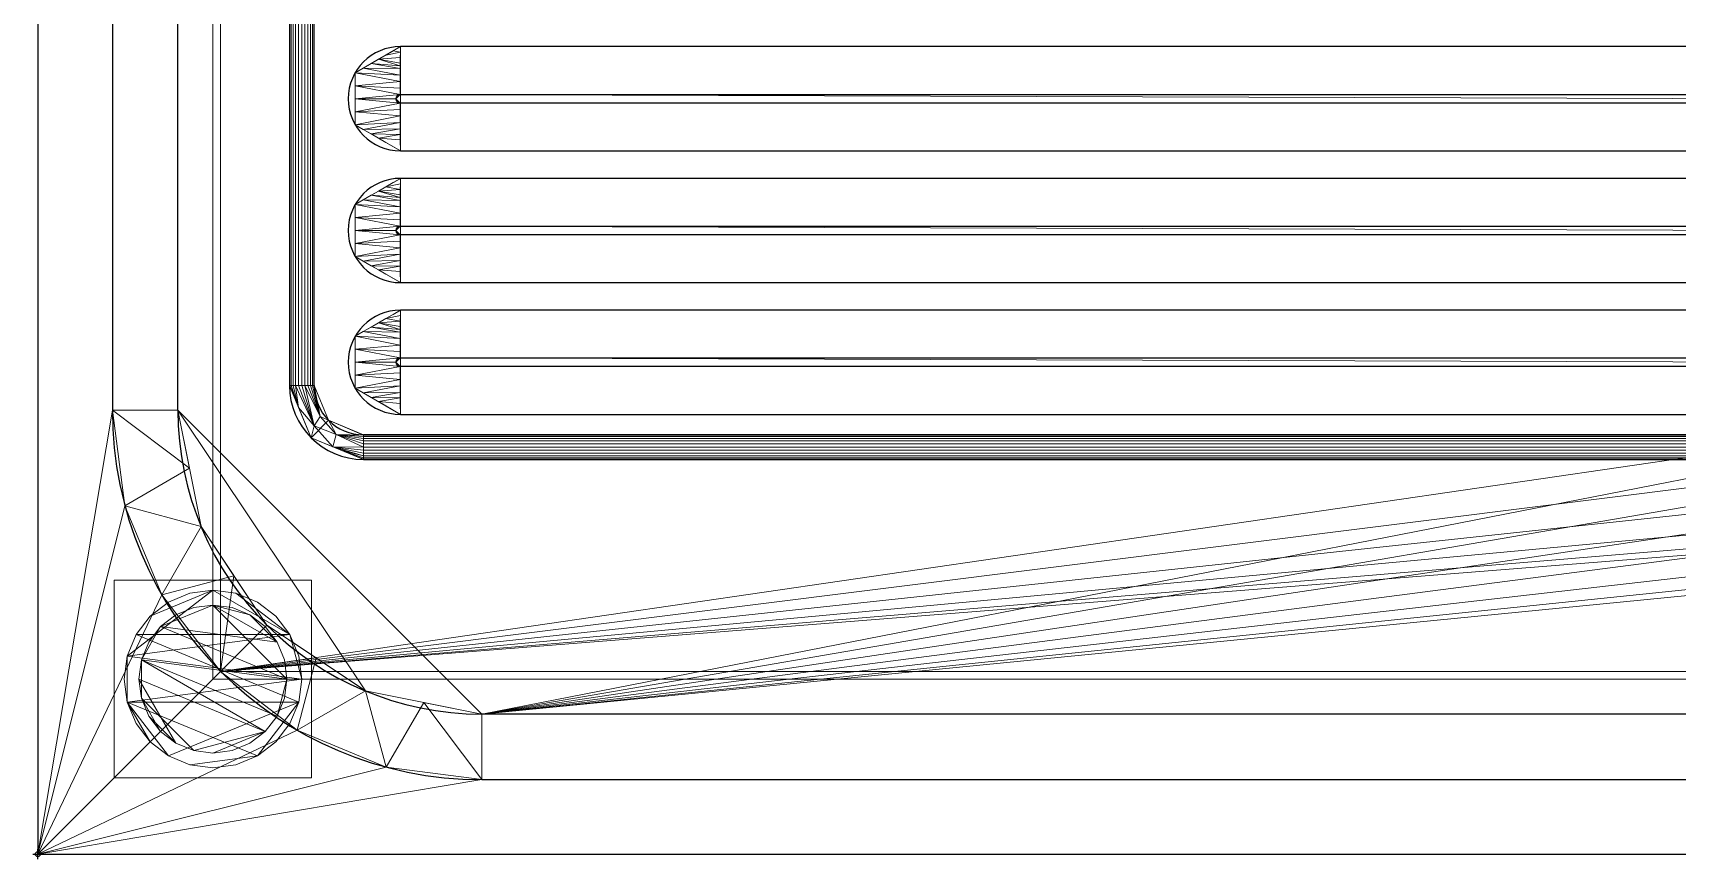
# Model space of a CAD drawing. Header units: millimetres. Extents: x -1 to 1401, y -701 to 1.
# Drawn here: x -1 to 332.2, y -701 to -533.6 of the extents above; entities that cross this region are included whole.
import ezdxf

# ---------------------------------------------------------------- set-up
doc = ezdxf.new("R2010")
doc.units = ezdxf.units.MM
doc.header["$PDMODE"] = 34
for name, color, linetype in [('IQ_200_2D', 1, 'Continuous'), ('IQ_200_3D', 1, 'Continuous'), ('IQ_204_2D', 7, 'Continuous'), ('IQ_204_3D', 7, 'Continuous'), ('IQ_INS_3D', 3, 'Continuous')]:
    doc.layers.add(name, color=color, linetype=linetype)

msp = doc.modelspace()

# ---------------------------------------------------------------- linework, layer by layer
at = {"layer": 'IQ_200_2D'}
for p, q in [((0, 0), (0, -700)), ((0, -700), (1400, -700))]:
    msp.add_line(p, q, dxfattribs=at)
at = {"layer": 'IQ_204_2D'}
for p, q in [((15.11, -110), (15.11, -610)), ((28.39, -610), (28.39, -110)), ((51, -115), (51, -605)), ((56, -605), (56, -115)), ((632.38, -536.34), (73.48, -536.34)), ((73.44, -546.02), (632.34, -546.02)), ((632.34, -547.78), (73.44, -547.78)), ((73.48, -557.46), (632.38, -557.46)), ((632.38, -563.04), (73.48, -563.04)), ((73.44, -572.72), (632.34, -572.72)), ((632.34, -574.48), (73.44, -574.48)), ((73.48, -584.16), (632.38, -584.16)), ((632.38, -589.74), (73.48, -589.74)), ((73.44, -599.42), (632.34, -599.42)), ((632.34, -601.18), (73.44, -601.18)), ((73.48, -610.86), (632.38, -610.86)), ((639.96, -615), (66, -615)), ((66, -620), (639.96, -620)), ((1310, -671.61), (90, -671.61)), ((90, -684.89), (1310, -684.89))]:
    msp.add_line(p, q, dxfattribs=at)
for centre, radius, start in [((73.48, -546.9), 10.56, 90), ((73.44, -546.9), 0.877, 90), ((73.48, -573.6), 10.56, 90), ((73.44, -573.6), 0.877, 90), ((73.48, -600.3), 10.56, 90), ((73.44, -600.3), 0.877, 90), ((66, -605), 15, 180), ((66, -605), 10, 180), ((90, -610), 74.89, 180), ((90, -610), 61.61, 180)]:
    msp.add_arc(centre, radius, start, 270, dxfattribs=at)
at = {"layer": 'IQ_INS_3D'}
msp.add_point((0, -700), dxfattribs=at)

# ---------------------------------------------------------------- meshes
at = {"layer": 'IQ_200_3D', "lineweight": 18}
mesh = msp.add_polyface(dxfattribs=at)
corners = [(0, -13, 1000), (0, -13, 910), (0, -13.34, 907.41), (0, -14.34, 905), (0, -15.93, 902.93), (0, -18, 901.34), (0, -20.41, 900.34), (0, -23, 900), (0, -700, 900), (0, -700, 850), (0, 0, 850), (0, 0, 1000)]
mesh.append_faces([[corners[k] for k in face] for face in [(10, 1, 0, 11)]], dxfattribs={"vtx0": -1})
mesh.append_faces([[corners[k] for k in face] for face in [(4, 10, 5)]], dxfattribs={"vtx0": -1, "vtx1": -1})
mesh.append_faces([[corners[k] for k in face] for face in [(10, 4, 3), (10, 3, 2), (10, 2, 1), (10, 6, 5)]], dxfattribs={"vtx0": -1, "vtx2": -1})
mesh.append_faces([[corners[k] for k in face] for face in [(7, 6, 10)]], dxfattribs={"vtx1": -1, "vtx2": -1})
mesh.append_faces([[corners[k] for k in face] for face in [(10, 9, 8, 7)]], dxfattribs={"vtx3": -1})
mesh = msp.add_polyface(dxfattribs=at)
corners = [(0, 0, 850), (0, -700, 850), (1400, -700, 850), (1400, 0, 850), (712, -550, 850), (712, -150, 850), (713.87, -135.76, 850), (719.37, -122.5, 850), (728.11, -111.11, 850), (739.5, -102.37, 850), (752.76, -96.87, 850), (767, -95, 850), (1267, -95, 850), (1281.24, -96.87, 850), (1294.5, -102.37, 850), (1305.89, -111.11, 850), (1314.63, -122.5, 850), (1320.13, -135.76, 850), (1322, -150, 850), (1322, -550, 850), (1320.13, -564.24, 850), (1314.63, -577.5, 850), (1305.89, -588.89, 850), (1294.5, -597.63, 850), (1281.24, -603.13, 850), (1267, -605, 850), (767, -605, 850), (752.76, -603.13, 850), (739.5, -597.63, 850), (728.11, -588.89, 850), (719.37, -577.5, 850), (713.87, -564.24, 850), (1364.5, -664.5, 850), (35.5, -664.5, 850), (35.5, -84.5, 850), (37, -84.5, 850), (37, -663, 850), (1363, -663, 850), (1363, -84.5, 850), (1364.5, -84.5, 850), (676, -100, 850), (676.55, -95.86, 850), (678.14, -92, 850), (680.69, -88.69, 850), (684, -86.14, 850), (687.86, -84.55, 850), (692, -84, 850), (696.14, -84.55, 850), (700, -86.14, 850), (703.31, -88.69, 850), (705.86, -92, 850), (707.45, -95.86, 850), (708, -100, 850), (707.45, -104.14, 850), (705.86, -108, 850), (703.31, -111.31, 850), (700, -113.86, 850), (696.14, -115.45, 850), (692, -116, 850), (687.86, -115.45, 850), (684, -113.86, 850), (680.69, -111.31, 850), (678.14, -108, 850), (676.55, -104.14, 850)]
mesh.append_faces([[corners[k] for k in face] for face in [(4, 35, 5), (52, 8, 53), (43, 0, 44), (27, 36, 28), (29, 36, 30), (22, 37, 23), (20, 37, 21), (38, 3, 39)]], dxfattribs={"vtx0": -1, "vtx1": -1})
mesh.append_faces([[corners[k] for k in face] for face in [(35, 0, 43, 42), (3, 11, 48, 47)]], dxfattribs={"vtx0": -1, "vtx1": -1, "vtx3": -1})
mesh.append_faces([[corners[k] for k in face] for face in [(0, 34, 33, 1), (35, 4, 31, 36), (35, 63, 62), (35, 41, 40), (35, 42, 41), (9, 51, 50), (3, 46, 45, 0), (37, 25, 24), (36, 31, 30), (36, 29, 28), (37, 24, 23), (36, 26, 25, 37), (37, 22, 21), (3, 12, 11), (38, 16, 15), (38, 17, 16), (38, 15, 14)]], dxfattribs={"vtx0": -1, "vtx2": -1})
mesh.append_faces([[corners[k] for k in face] for face in [(35, 61, 60, 5), (38, 13, 12, 3)]], dxfattribs={"vtx0": -1, "vtx2": -1, "vtx3": -1})
mesh.append_faces([[corners[k] for k in face] for face in [(60, 59, 5), (62, 61, 35), (58, 57, 6), (56, 55, 7), (54, 53, 8), (35, 34, 0), (45, 44, 0), (40, 63, 35), (47, 46, 3), (27, 26, 36), (19, 18, 38), (18, 17, 38), (14, 13, 38)]], dxfattribs={"vtx1": -1, "vtx2": -1})
mesh.append_faces([[corners[k] for k in face] for face in [(6, 5, 59, 58), (7, 6, 57, 56), (8, 7, 55, 54), (2, 1, 33, 32), (10, 9, 50, 49), (9, 8, 52, 51), (11, 10, 49, 48), (3, 2, 32, 39), (38, 37, 20, 19)]], dxfattribs={"vtx1": -1, "vtx3": -1})
mesh = msp.add_polyface(dxfattribs=at)
corners = [(0, -700, 900), (0, -23, 900), (1400, -23, 900), (1400, -700, 900), (1310, -35.11, 900), (90, -35.11, 900), (70.62, -37.66, 900), (52.56, -45.15, 900), (37.05, -57.05, 900), (25.15, -72.56, 900), (17.66, -90.62, 900), (15.11, -110, 900), (15.11, -610, 900), (17.66, -629.38, 900), (25.15, -647.44, 900), (37.05, -662.95, 900), (52.56, -674.85, 900), (70.62, -682.34, 900), (90, -684.89, 900), (1310, -684.89, 900), (1329.38, -682.34, 900), (1347.44, -674.85, 900), (1362.95, -662.95, 900), (1374.85, -647.44, 900), (1382.34, -629.38, 900), (1384.89, -610, 900), (1384.89, -110, 900), (1382.34, -90.62, 900), (1374.85, -72.56, 900), (1362.95, -57.05, 900), (1347.44, -45.15, 900), (1329.38, -37.66, 900)]
mesh.append_faces([[corners[k] for k in face] for face in [(8, 1, 9), (13, 0, 14), (30, 2, 31), (27, 2, 28), (20, 3, 21), (22, 3, 23)]], dxfattribs={"vtx0": -1, "vtx1": -1})
mesh.append_faces([[corners[k] for k in face] for face in [(1, 11, 10), (0, 12, 11, 1), (1, 6, 5), (1, 8, 7), (1, 7, 6), (0, 13, 12), (0, 16, 15), (0, 18, 17), (0, 17, 16), (3, 19, 18, 0), (2, 4, 31), (2, 30, 29), (2, 27, 26), (3, 22, 21), (3, 20, 19), (3, 25, 24)]], dxfattribs={"vtx0": -1, "vtx2": -1})
mesh.append_faces([[corners[k] for k in face] for face in [(10, 9, 1), (15, 14, 0), (29, 28, 2), (24, 23, 3)]], dxfattribs={"vtx1": -1, "vtx2": -1})
mesh.append_faces([[corners[k] for k in face] for face in [(2, 1, 5, 4), (3, 2, 26, 25)]], dxfattribs={"vtx1": -1, "vtx3": -1})
mesh = msp.add_polyface(dxfattribs=at)
corners = [(90, -48.39, 890), (1310, -48.39, 890), (1333.58, -53.08, 890), (1353.56, -66.44, 890), (1366.92, -86.42, 890), (1371.61, -110, 890), (1371.61, -610, 890), (1366.92, -633.58, 890), (1353.56, -653.56, 890), (1333.58, -666.92, 890), (1310, -671.61, 890), (90, -671.61, 890), (66.42, -666.92, 890), (46.44, -653.56, 890), (33.08, -633.58, 890), (28.39, -610, 890), (28.39, -110, 890), (33.08, -86.42, 890), (46.44, -66.44, 890), (66.42, -53.08, 890), (712, -150, 890), (712, -550, 890), (713.87, -564.24, 890), (719.37, -577.5, 890), (728.11, -588.89, 890), (739.5, -597.63, 890), (752.76, -603.13, 890), (767, -605, 890), (1267, -605, 890), (1281.24, -603.13, 890), (1294.5, -597.63, 890), (1305.89, -588.89, 890), (1314.63, -577.5, 890), (1320.13, -564.24, 890), (1322, -550, 890), (1322, -150, 890), (1320.13, -135.76, 890), (1314.63, -122.5, 890), (1305.89, -111.11, 890), (1294.5, -102.37, 890), (1281.24, -96.87, 890), (1267, -95, 890), (767, -95, 890), (752.76, -96.87, 890), (739.5, -102.37, 890), (728.11, -111.11, 890), (719.37, -122.5, 890), (713.87, -135.76, 890), (708, -100, 890), (707.45, -95.86, 890), (705.86, -92, 890), (703.31, -88.69, 890), (700, -86.14, 890), (696.14, -84.55, 890), (692, -84, 890), (687.86, -84.55, 890), (684, -86.14, 890), (680.69, -88.69, 890), (678.14, -92, 890), (676.55, -95.86, 890), (676, -100, 890), (676.55, -104.14, 890), (678.14, -108, 890), (680.69, -111.31, 890), (684, -113.86, 890), (687.86, -115.45, 890), (692, -116, 890), (696.14, -115.45, 890), (700, -113.86, 890), (703.31, -111.31, 890), (705.86, -108, 890), (707.45, -104.14, 890)]
mesh.append_faces([[corners[k] for k in face] for face in [(12, 15, 14, 13)]], dxfattribs={"vtx0": -1})
mesh.append_faces([[corners[k] for k in face] for face in [(64, 20, 65), (71, 45, 48), (20, 16, 21), (60, 0, 61), (26, 11, 27), (23, 11, 24), (7, 31, 8), (42, 52, 43)]], dxfattribs={"vtx0": -1, "vtx1": -1})
mesh.append_faces([[corners[k] for k in face] for face in [(0, 16, 63, 62), (11, 21, 16, 15)]], dxfattribs={"vtx0": -1, "vtx1": -1, "vtx3": -1})
mesh.append_faces([[corners[k] for k in face] for face in [(15, 12, 11), (20, 66, 65), (46, 70, 69), (11, 22, 21), (0, 57, 56), (0, 62, 61), (0, 54, 53, 1), (9, 30, 29, 10), (5, 34, 33, 6), (6, 33, 32), (3, 38, 37, 4), (4, 37, 36, 5)]], dxfattribs={"vtx0": -1, "vtx2": -1})
mesh.append_faces([[corners[k] for k in face] for face in [(1, 53, 52, 42)]], dxfattribs={"vtx0": -1, "vtx2": -1, "vtx3": -1})
mesh.append_faces([[corners[k] for k in face] for face in [(68, 67, 47), (60, 59, 0), (59, 58, 0), (0, 19, 16), (58, 57, 0), (51, 50, 44), (49, 48, 45), (56, 55, 0), (55, 54, 0), (29, 28, 10), (23, 22, 11), (25, 24, 11), (26, 25, 11), (41, 40, 1), (42, 41, 1), (36, 35, 5), (35, 34, 5)]], dxfattribs={"vtx1": -1, "vtx2": -1})
mesh.append_faces([[corners[k] for k in face] for face in [(64, 63, 16, 20)]], dxfattribs={"vtx1": -1, "vtx2": -1, "vtx3": -1})
mesh.append_faces([[corners[k] for k in face] for face in [(20, 47, 67, 66), (46, 45, 71, 70), (47, 46, 69, 68), (45, 44, 50, 49), (44, 43, 52, 51), (11, 10, 28, 27), (31, 30, 9, 8), (7, 6, 32, 31), (2, 1, 40, 39), (39, 38, 3, 2)]], dxfattribs={"vtx1": -1, "vtx3": -1})
mesh.append_faces([[corners[k] for k in face] for face in [(19, 18, 17, 16)]], dxfattribs={"vtx3": -1})
mesh = msp.add_polyface(dxfattribs=at)
corners = [(1364.5, -664.5, 600), (1364.5, -84.5, 600), (1363, -84.5, 600), (1363, -663, 600), (37, -663, 600), (37, -84.5, 600), (35.5, -84.5, 600), (35.5, -664.5, 600)]
mesh.append_faces([[corners[k] for k in face] for face in [(5, 4, 7, 6)]], dxfattribs={"vtx1": -1})
mesh.append_faces([[corners[k] for k in face] for face in [(0, 7, 4, 3)]], dxfattribs={"vtx1": -1, "vtx3": -1})
mesh.append_faces([[corners[k] for k in face] for face in [(2, 1, 0, 3)]], dxfattribs={"vtx2": -1})
mesh = msp.add_polyface(dxfattribs=at)
corners = [(35.5, -84.5, 600), (35.5, -84.5, 850), (35.5, -664.5, 850), (35.5, -664.5, 600)]
mesh.append_faces([[corners[k] for k in face] for face in [(3, 2, 1, 0)]])
mesh = msp.add_polyface(dxfattribs=at)
corners = [(37, -663, 600), (37, -663, 850), (37, -84.5, 850), (37, -84.5, 600)]
mesh.append_faces([[corners[k] for k in face] for face in [(3, 2, 1, 0)]])
mesh = msp.add_polyface(dxfattribs=at)
corners = [(28.39, -610, 890), (15.11, -610, 900), (15.11, -110, 900), (28.39, -110, 890)]
mesh.append_faces([[corners[k] for k in face] for face in [(3, 2, 1, 0)]])
mesh = msp.add_polyface(dxfattribs=at)
corners = [(28.39, -610, 890), (33.08, -633.58, 890), (46.44, -653.56, 890), (66.42, -666.92, 890), (90, -671.61, 890), (90, -684.89, 900), (70.62, -682.34, 900), (52.56, -674.85, 900), (37.05, -662.95, 900), (25.15, -647.44, 900), (17.66, -629.38, 900), (15.11, -610, 900), (78.21, -669.26, 890), (56.43, -660.24, 890), (39.76, -643.57, 890), (30.74, -621.79, 890)]
mesh.append_faces([[corners[k] for k in face] for face in [(12, 5, 4)]], dxfattribs={"vtx0": -1})
mesh.append_faces([[corners[k] for k in face] for face in [(5, 12, 6), (2, 8, 13), (7, 13, 8), (8, 14, 9), (14, 8, 2)]], dxfattribs={"vtx0": -1, "vtx1": -1})
mesh.append_faces([[corners[k] for k in face] for face in [(7, 3, 13), (10, 1, 15), (1, 10, 9)]], dxfattribs={"vtx0": -1, "vtx2": -1})
mesh.append_faces([[corners[k] for k in face] for face in [(0, 11, 15)]], dxfattribs={"vtx1": -1})
mesh.append_faces([[corners[k] for k in face] for face in [(7, 6, 3), (12, 3, 6), (11, 10, 15), (14, 1, 9)]], dxfattribs={"vtx1": -1, "vtx2": -1})
mesh = msp.add_polyface(dxfattribs=at)
corners = [(55.5, -644.5, 850), (55.5, -684.5, 850), (15.5, -684.5, 850), (15.5, -644.5, 850)]
mesh.append_faces([[corners[k] for k in face] for face in [(3, 2, 1, 0)]])
mesh = msp.add_polyface(dxfattribs=at)
corners = [(15.5, -684.5, 75), (55.5, -684.5, 75), (55.5, -644.5, 75), (15.5, -644.5, 75)]
mesh.append_faces([[corners[k] for k in face] for face in [(3, 2, 1, 0)]])
mesh = msp.add_polyface(dxfattribs=at)
corners = [(15.5, -644.5, 850), (15.5, -644.5, 75), (55.5, -644.5, 75), (55.5, -644.5, 850)]
mesh.append_faces([[corners[k] for k in face] for face in [(3, 2, 1, 0)]])
mesh = msp.add_polyface(dxfattribs=at)
corners = [(15.5, -684.5, 850), (15.5, -684.5, 75), (15.5, -644.5, 75), (15.5, -644.5, 850)]
mesh.append_faces([[corners[k] for k in face] for face in [(3, 2, 1, 0)]])
mesh = msp.add_polyface(dxfattribs=at)
corners = [(55.5, -644.5, 850), (55.5, -644.5, 75), (55.5, -684.5, 75), (55.5, -684.5, 850)]
mesh.append_faces([[corners[k] for k in face] for face in [(3, 2, 1, 0)]])
mesh = msp.add_polyface(dxfattribs=at)
corners = [(53.5, -664.5, 5), (52.89, -669.16, 5), (51.09, -673.5, 5), (48.23, -677.23, 5), (44.5, -680.09, 5), (40.16, -681.89, 5), (35.5, -682.5, 5), (30.84, -681.89, 5), (26.5, -680.09, 5), (22.77, -677.23, 5), (19.91, -673.5, 5), (18.11, -669.16, 5), (17.5, -664.5, 5), (18.11, -659.84, 5), (19.91, -655.5, 5), (22.77, -651.77, 5), (26.5, -648.91, 5), (30.84, -647.11, 5), (35.5, -646.5, 5), (40.16, -647.11, 5), (44.5, -648.91, 5), (48.23, -651.77, 5), (51.09, -655.5, 5), (52.89, -659.84, 5)]
mesh.append_faces([[corners[k] for k in face] for face in [(1, 4, 3, 2), (15, 18, 17, 16)]], dxfattribs={"vtx0": -1})
mesh.append_faces([[corners[k] for k in face] for face in [(11, 8, 7, 4), (4, 1, 0, 11), (22, 19, 18, 13)]], dxfattribs={"vtx0": -1, "vtx2": -1, "vtx3": -1})
mesh.append_faces([[corners[k] for k in face] for face in [(18, 15, 14, 13), (13, 0, 23, 22)]], dxfattribs={"vtx0": -1, "vtx3": -1})
mesh.append_faces([[corners[k] for k in face] for face in [(10, 9, 8, 11)]], dxfattribs={"vtx2": -1})
mesh.append_faces([[corners[k] for k in face] for face in [(13, 12, 11, 0)]], dxfattribs={"vtx2": -1, "vtx3": -1})
mesh.append_faces([[corners[k] for k in face] for face in [(7, 6, 5, 4), (22, 21, 20, 19)]], dxfattribs={"vtx3": -1})
mesh = msp.add_polyface(dxfattribs=at)
corners = [(53.5, -664.5, 0), (52.89, -659.84, 0), (51.09, -655.5, 0), (48.23, -651.77, 0), (44.5, -648.91, 0), (40.16, -647.11, 0), (35.5, -646.5, 0), (30.84, -647.11, 0), (26.5, -648.91, 0), (22.77, -651.77, 0), (19.91, -655.5, 0), (18.11, -659.84, 0), (17.5, -664.5, 0), (18.11, -669.16, 0), (19.91, -673.5, 0), (22.77, -677.23, 0), (26.5, -680.09, 0), (30.84, -681.89, 0), (35.5, -682.5, 0), (40.16, -681.89, 0), (44.5, -680.09, 0), (48.23, -677.23, 0), (51.09, -673.5, 0), (52.89, -669.16, 0)]
mesh.append_faces([[corners[k] for k in face] for face in [(2, 5, 4, 3), (17, 20, 19, 18)]], dxfattribs={"vtx0": -1})
mesh.append_faces([[corners[k] for k in face] for face in [(15, 13, 23, 16)]], dxfattribs={"vtx0": -1, "vtx1": -1, "vtx2": -1})
mesh.append_faces([[corners[k] for k in face] for face in [(6, 2, 10, 9)]], dxfattribs={"vtx0": -1, "vtx1": -1, "vtx3": -1})
mesh.append_faces([[corners[k] for k in face] for face in [(13, 11, 10, 23), (20, 17, 16, 23)]], dxfattribs={"vtx0": -1, "vtx2": -1, "vtx3": -1})
mesh.append_faces([[corners[k] for k in face] for face in [(1, 0, 2), (14, 13, 15), (12, 11, 13)]], dxfattribs={"vtx1": -1})
mesh.append_faces([[corners[k] for k in face] for face in [(6, 5, 2)]], dxfattribs={"vtx1": -1, "vtx2": -1})
mesh.append_faces([[corners[k] for k in face] for face in [(0, 23, 10, 2)]], dxfattribs={"vtx1": -1, "vtx2": -1, "vtx3": -1})
mesh.append_faces([[corners[k] for k in face] for face in [(9, 8, 7, 6), (23, 22, 21, 20)]], dxfattribs={"vtx3": -1})
mesh = msp.add_polyface(dxfattribs=at)
corners = [(53.5, -664.5, 5), (52.89, -659.84, 5), (51.09, -655.5, 5), (48.23, -651.77, 5), (44.5, -648.91, 5), (40.16, -647.11, 5), (35.5, -646.5, 5), (30.84, -647.11, 5), (26.5, -648.91, 5), (22.77, -651.77, 5), (19.91, -655.5, 5), (18.11, -659.84, 5), (17.5, -664.5, 5), (17.5, -664.5, 0), (18.11, -659.84, 0), (19.91, -655.5, 0), (22.77, -651.77, 0), (26.5, -648.91, 0), (30.84, -647.11, 0), (35.5, -646.5, 0), (40.16, -647.11, 0), (44.5, -648.91, 0), (48.23, -651.77, 0), (51.09, -655.5, 0), (52.89, -659.84, 0), (53.5, -664.5, 0)]
mesh.append_faces([[corners[k] for k in face] for face in [(12, 11, 14, 13), (25, 24, 1, 0)]], dxfattribs={"vtx1": -1})
mesh.append_faces([[corners[k] for k in face] for face in [(11, 10, 15, 14), (9, 8, 17, 16), (10, 9, 16, 15), (8, 7, 18, 17), (19, 18, 7, 6), (6, 5, 20, 19), (5, 4, 21, 20), (3, 2, 23, 22), (4, 3, 22, 21), (2, 1, 24, 23)]], dxfattribs={"vtx1": -1, "vtx3": -1})
mesh = msp.add_polyface(dxfattribs=at)
corners = [(50.5, -664.5, 75), (49.99, -668.38, 75), (48.49, -672, 75), (46.11, -675.11, 75), (43, -677.49, 75), (39.38, -678.99, 75), (35.5, -679.5, 75), (31.62, -678.99, 75), (28, -677.49, 75), (24.89, -675.11, 75), (22.51, -672, 75), (21.01, -668.38, 75), (20.5, -664.5, 75), (21.01, -660.62, 75), (22.51, -657, 75), (24.89, -653.89, 75), (28, -651.51, 75), (31.62, -650.01, 75), (35.5, -649.5, 75), (39.38, -650.01, 75), (43, -651.51, 75), (46.11, -653.89, 75), (48.49, -657, 75), (49.99, -660.62, 75)]
mesh.append_faces([[corners[k] for k in face] for face in [(3, 6, 5, 4), (18, 20, 19)]], dxfattribs={"vtx0": -1})
mesh.append_faces([[corners[k] for k in face] for face in [(10, 8, 12, 11), (6, 3, 7)]], dxfattribs={"vtx0": -1, "vtx1": -1})
mesh.append_faces([[corners[k] for k in face] for face in [(20, 18, 15, 22)]], dxfattribs={"vtx0": -1, "vtx1": -1, "vtx2": -1, "vtx3": -1})
mesh.append_faces([[corners[k] for k in face] for face in [(12, 3, 2, 13)]], dxfattribs={"vtx0": -1, "vtx2": -1})
mesh.append_faces([[corners[k] for k in face] for face in [(12, 8, 7, 3)]], dxfattribs={"vtx0": -1, "vtx2": -1, "vtx3": -1})
mesh.append_faces([[corners[k] for k in face] for face in [(13, 2, 1, 0), (0, 15, 14, 13), (15, 0, 23, 22)]], dxfattribs={"vtx0": -1, "vtx3": -1})
mesh.append_faces([[corners[k] for k in face] for face in [(9, 8, 10), (16, 15, 18, 17), (21, 20, 22)]], dxfattribs={"vtx1": -1})
mesh = msp.add_polyface(dxfattribs=at)
corners = [(50.5, -664.5, 5), (49.99, -660.62, 5), (48.49, -657, 5), (46.11, -653.89, 5), (43, -651.51, 5), (39.38, -650.01, 5), (35.5, -649.5, 5), (31.62, -650.01, 5), (28, -651.51, 5), (24.89, -653.89, 5), (22.51, -657, 5), (21.01, -660.62, 5), (20.5, -664.5, 5), (21.01, -668.38, 5), (22.51, -672, 5), (24.89, -675.11, 5), (28, -677.49, 5), (31.62, -678.99, 5), (35.5, -679.5, 5), (39.38, -678.99, 5), (43, -677.49, 5), (46.11, -675.11, 5), (48.49, -672, 5), (49.99, -668.38, 5)]
mesh.append_faces([[corners[k] for k in face] for face in [(22, 0, 23), (11, 13, 12)]], dxfattribs={"vtx0": -1})
mesh.append_faces([[corners[k] for k in face] for face in [(15, 13, 17, 16), (17, 21, 18)]], dxfattribs={"vtx0": -1, "vtx1": -1})
mesh.append_faces([[corners[k] for k in face] for face in [(21, 11, 0, 22)]], dxfattribs={"vtx0": -1, "vtx1": -1, "vtx2": -1})
mesh.append_faces([[corners[k] for k in face] for face in [(11, 9, 6, 0), (17, 13, 11, 21)]], dxfattribs={"vtx0": -1, "vtx1": -1, "vtx2": -1, "vtx3": -1})
mesh.append_faces([[corners[k] for k in face] for face in [(2, 6, 5, 4), (6, 2, 1, 0)]], dxfattribs={"vtx0": -1, "vtx3": -1})
mesh.append_faces([[corners[k] for k in face] for face in [(3, 2, 4), (14, 13, 15)]], dxfattribs={"vtx1": -1})
mesh.append_faces([[corners[k] for k in face] for face in [(8, 7, 6, 9), (11, 10, 9)]], dxfattribs={"vtx2": -1})
mesh.append_faces([[corners[k] for k in face] for face in [(21, 20, 19, 18)]], dxfattribs={"vtx3": -1})
mesh = msp.add_polyface(dxfattribs=at)
corners = [(50.5, -664.5, 75), (49.99, -660.62, 75), (48.49, -657, 75), (46.11, -653.89, 75), (43, -651.51, 75), (39.38, -650.01, 75), (35.5, -649.5, 75), (31.62, -650.01, 75), (28, -651.51, 75), (24.89, -653.89, 75), (22.51, -657, 75), (21.01, -660.62, 75), (20.5, -664.5, 75), (20.5, -664.5, 5), (21.01, -660.62, 5), (22.51, -657, 5), (24.89, -653.89, 5), (28, -651.51, 5), (31.62, -650.01, 5), (35.5, -649.5, 5), (39.38, -650.01, 5), (43, -651.51, 5), (46.11, -653.89, 5), (48.49, -657, 5), (49.99, -660.62, 5), (50.5, -664.5, 5)]
mesh.append_faces([[corners[k] for k in face] for face in [(7, 18, 17, 8), (8, 17, 16, 9), (6, 19, 18, 7), (14, 11, 10, 15), (4, 21, 20, 5), (3, 22, 21, 4), (1, 24, 23, 2), (2, 23, 22, 3), (19, 6, 5, 20)]], dxfattribs={"vtx0": -1, "vtx2": -1})
mesh.append_faces([[corners[k] for k in face] for face in [(12, 11, 14, 13)]], dxfattribs={"vtx1": -1})
mesh.append_faces([[corners[k] for k in face] for face in [(16, 15, 10, 9)]], dxfattribs={"vtx1": -1, "vtx3": -1})
mesh.append_faces([[corners[k] for k in face] for face in [(0, 25, 24, 1)]], dxfattribs={"vtx2": -1})
mesh = msp.add_polyface(dxfattribs=at)
corners = [(1363, -663, 600), (1363, -663, 850), (37, -663, 850), (37, -663, 600)]
mesh.append_faces([[corners[k] for k in face] for face in [(3, 2, 1, 0)]])
mesh = msp.add_polyface(dxfattribs=at)
corners = [(17.5, -664.5, 5), (18.11, -669.16, 5), (19.91, -673.5, 5), (22.77, -677.23, 5), (26.5, -680.09, 5), (30.84, -681.89, 5), (35.5, -682.5, 5), (40.16, -681.89, 5), (44.5, -680.09, 5), (48.23, -677.23, 5), (51.09, -673.5, 5), (52.89, -669.16, 5), (53.5, -664.5, 5), (53.5, -664.5, 0), (52.89, -669.16, 0), (51.09, -673.5, 0), (48.23, -677.23, 0), (44.5, -680.09, 0), (40.16, -681.89, 0), (35.5, -682.5, 0), (30.84, -681.89, 0), (26.5, -680.09, 0), (22.77, -677.23, 0), (19.91, -673.5, 0), (18.11, -669.16, 0), (17.5, -664.5, 0)]
mesh.append_faces([[corners[k] for k in face] for face in [(12, 11, 14, 13), (25, 24, 1, 0)]], dxfattribs={"vtx1": -1})
mesh.append_faces([[corners[k] for k in face] for face in [(11, 10, 15, 14), (9, 8, 17, 16), (10, 9, 16, 15), (8, 7, 18, 17), (19, 18, 7, 6), (6, 5, 20, 19), (5, 4, 21, 20), (3, 2, 23, 22), (4, 3, 22, 21), (2, 1, 24, 23)]], dxfattribs={"vtx1": -1, "vtx3": -1})
mesh = msp.add_polyface(dxfattribs=at)
corners = [(20.5, -664.5, 75), (21.01, -668.38, 75), (22.51, -672, 75), (24.89, -675.11, 75), (28, -677.49, 75), (31.62, -678.99, 75), (35.5, -679.5, 75), (39.38, -678.99, 75), (43, -677.49, 75), (46.11, -675.11, 75), (48.49, -672, 75), (49.99, -668.38, 75), (50.5, -664.5, 75), (50.5, -664.5, 5), (49.99, -668.38, 5), (48.49, -672, 5), (46.11, -675.11, 5), (43, -677.49, 5), (39.38, -678.99, 5), (35.5, -679.5, 5), (31.62, -678.99, 5), (28, -677.49, 5), (24.89, -675.11, 5), (22.51, -672, 5), (21.01, -668.38, 5), (20.5, -664.5, 5)]
mesh.append_faces([[corners[k] for k in face] for face in [(11, 14, 13, 12)]], dxfattribs={"vtx0": -1})
mesh.append_faces([[corners[k] for k in face] for face in [(10, 15, 14, 11), (9, 16, 15, 10), (7, 18, 17, 8), (8, 17, 16, 9), (6, 19, 18, 7), (4, 21, 20, 5), (3, 22, 21, 4), (1, 24, 23, 2), (2, 23, 22, 3), (19, 6, 5, 20)]], dxfattribs={"vtx0": -1, "vtx2": -1})
mesh.append_faces([[corners[k] for k in face] for face in [(0, 25, 24, 1)]], dxfattribs={"vtx2": -1})
mesh = msp.add_polyface(dxfattribs=at)
corners = [(35.5, -664.5, 600), (35.5, -664.5, 850), (1364.5, -664.5, 850), (1364.5, -664.5, 600)]
mesh.append_faces([[corners[k] for k in face] for face in [(3, 2, 1, 0)]])
mesh = msp.add_polyface(dxfattribs=at)
corners = [(1310, -671.61, 890), (1310, -684.89, 900), (90, -684.89, 900), (90, -671.61, 890)]
mesh.append_faces([[corners[k] for k in face] for face in [(3, 2, 1, 0)]])
mesh = msp.add_polyface(dxfattribs=at)
corners = [(55.5, -684.5, 850), (55.5, -684.5, 75), (15.5, -684.5, 75), (15.5, -684.5, 850)]
mesh.append_faces([[corners[k] for k in face] for face in [(3, 2, 1, 0)]])
mesh = msp.add_polyface(dxfattribs=at)
corners = [(0, -700, 900), (1400, -700, 900), (1400, -700, 850), (0, -700, 850)]
mesh.append_faces([[corners[k] for k in face] for face in [(3, 2, 1, 0)]])
at = {"layer": 'IQ_204_3D', "lineweight": 18}
mesh = msp.add_polyface(dxfattribs=at)
corners = [(654.96, -605, 890), (654.96, -115, 890), (650.57, -104.39, 890), (639.96, -100, 890), (66, -100, 890), (55.39, -104.39, 890), (51, -115, 890), (51, -605, 890), (55.39, -615.61, 890), (66, -620, 890), (639.96, -620, 890), (650.57, -615.61, 890), (66, -105, 890), (639.96, -105, 890), (647.03, -107.93, 890), (649.96, -115, 890), (649.96, -605, 890), (647.03, -612.07, 890), (639.96, -615, 890), (66, -615, 890), (58.93, -612.07, 890), (56, -605, 890), (56, -115, 890), (58.93, -107.93, 890)]
mesh.append_faces([[corners[k] for k in face] for face in [(0, 16, 15, 1), (2, 14, 13, 3), (16, 0, 11, 17), (9, 19, 18, 10), (5, 23, 22, 6), (8, 20, 19, 9)]], dxfattribs={"vtx0": -1, "vtx2": -1})
mesh.append_faces([[corners[k] for k in face] for face in [(2, 1, 15, 14), (4, 3, 13, 12), (11, 10, 18, 17), (5, 4, 12, 23), (7, 6, 22, 21), (21, 20, 8, 7)]], dxfattribs={"vtx1": -1, "vtx3": -1})
mesh = msp.add_polyface(dxfattribs=at)
corners = [(51, -115, 890), (51.09, -115, 890.65), (51.33, -115, 891.25), (51.73, -115, 891.77), (52.25, -115, 892.17), (52.85, -115, 892.41), (53.5, -115, 892.5), (54.15, -115, 892.41), (54.75, -115, 892.17), (55.27, -115, 891.77), (55.67, -115, 891.25), (55.91, -115, 890.65), (56, -115, 890), (56, -605, 890), (55.91, -605, 890.65), (55.67, -605, 891.25), (55.27, -605, 891.77), (54.75, -605, 892.17), (54.15, -605, 892.41), (53.5, -605, 892.5), (52.85, -605, 892.41), (52.25, -605, 892.17), (51.73, -605, 891.77), (51.33, -605, 891.25), (51.09, -605, 890.65), (51, -605, 890)]
mesh.append_faces([[corners[k] for k in face] for face in [(12, 11, 14, 13)]], dxfattribs={"vtx1": -1})
mesh.append_faces([[corners[k] for k in face] for face in [(11, 10, 15, 14), (9, 8, 17, 16), (10, 9, 16, 15), (8, 7, 18, 17), (19, 18, 7, 6), (5, 4, 21, 20), (4, 3, 22, 21), (2, 1, 24, 23), (3, 2, 23, 22), (6, 5, 20, 19)]], dxfattribs={"vtx1": -1, "vtx3": -1})
mesh.append_faces([[corners[k] for k in face] for face in [(1, 0, 25, 24)]], dxfattribs={"vtx3": -1})
mesh = msp.add_polyface(dxfattribs=at)
corners = [(632.38, -536.34, 890), (73.48, -536.34, 890), (64.34, -541.62, 890), (64.34, -552.18, 890), (73.48, -557.46, 890), (632.38, -557.46, 890), (641.53, -552.18, 890), (641.53, -541.62, 890)]
mesh.append_faces([[corners[k] for k in face] for face in [(2, 1, 4, 3)]], dxfattribs={"vtx1": -1})
mesh.append_faces([[corners[k] for k in face] for face in [(5, 4, 1, 0)]], dxfattribs={"vtx1": -1, "vtx3": -1})
mesh.append_faces([[corners[k] for k in face] for face in [(0, 7, 6, 5)]], dxfattribs={"vtx3": -1})
mesh = msp.add_polyface(dxfattribs=at)
corners = [(73.48, -557.46, 890), (64.34, -552.18, 890), (64.34, -541.62, 890), (73.48, -536.34, 890), (73.44, -546.02, 898), (72.56, -546.9, 898), (73.44, -547.78, 898), (64.34, -546.9, 890), (73.46, -540.79, 893.68), (73.46, -553.01, 893.68), (73.45, -543.41, 895.84), (73.45, -550.39, 895.84), (67.54, -539.77, 890), (67.54, -554.03, 890), (73.46, -551.7, 894.76), (65.94, -553.1, 890), (73.46, -542.1, 894.76), (65.94, -540.7, 890), (64.34, -544.26, 890), (73.44, -544.72, 896.92), (64.34, -549.54, 890), (73.44, -549.08, 896.92), (73.47, -538.57, 891.84), (70.51, -538.06, 890), (72, -537.2, 890), (73.48, -537.45, 890.92), (69.03, -538.91, 890), (73.47, -539.68, 892.76), (73.46, -540.24, 893.22), (73.47, -555.23, 891.84), (70.51, -555.74, 890), (69.03, -554.89, 890), (73.47, -554.12, 892.76)]
mesh.append_faces([[corners[k] for k in face] for face in [(5, 7, 6), (21, 20, 11), (4, 7, 5), (14, 15, 9), (16, 2, 10), (18, 10, 2), (20, 6, 7), (12, 28, 26), (31, 32, 13)]], dxfattribs={"vtx0": -1, "vtx1": -1})
mesh.append_faces([[corners[k] for k in face] for face in [(26, 22, 25, 23), (14, 1, 15), (18, 4, 19), (31, 29, 32), (9, 15, 13), (25, 24, 23), (13, 32, 9)]], dxfattribs={"vtx0": -1, "vtx2": -1})
mesh.append_faces([[corners[k] for k in face] for face in [(14, 11, 1), (20, 1, 11), (18, 7, 4), (12, 17, 8), (16, 8, 17), (17, 2, 16), (19, 10, 18), (21, 6, 20), (8, 28, 12), (27, 22, 26), (28, 27, 26)]], dxfattribs={"vtx1": -1, "vtx2": -1})
mesh.append_faces([[corners[k] for k in face] for face in [(25, 3, 24)]], dxfattribs={"vtx2": -1})
mesh.append_faces([[corners[k] for k in face] for face in [(31, 30, 0, 29)]], dxfattribs={"vtx3": -1})
mesh = msp.add_polyface(dxfattribs=at)
corners = [(632.38, -536.34, 890), (632.34, -546.02, 898), (73.44, -546.02, 898), (73.48, -536.34, 890)]
mesh.append_faces([[corners[k] for k in face] for face in [(3, 2, 1, 0)]])
mesh = msp.add_polyface(dxfattribs=at)
corners = [(632.34, -546.02, 898), (633.21, -546.9, 898), (632.34, -547.78, 898), (73.44, -547.78, 898), (72.56, -546.9, 898), (73.44, -546.02, 898)]
mesh.append_faces([[corners[k] for k in face] for face in [(2, 5, 4, 3), (5, 2, 1, 0)]], dxfattribs={"vtx0": -1})
mesh = msp.add_polyface(dxfattribs=at)
corners = [(73.48, -557.46, 890), (73.44, -547.78, 898), (632.34, -547.78, 898), (632.38, -557.46, 890)]
mesh.append_faces([[corners[k] for k in face] for face in [(3, 2, 1, 0)]])
mesh = msp.add_polyface(dxfattribs=at)
corners = [(632.38, -563.04, 890), (73.48, -563.04, 890), (64.34, -568.32, 890), (64.34, -578.88, 890), (73.48, -584.16, 890), (632.38, -584.16, 890), (641.53, -578.88, 890), (641.53, -568.32, 890)]
mesh.append_faces([[corners[k] for k in face] for face in [(2, 1, 4, 3)]], dxfattribs={"vtx1": -1})
mesh.append_faces([[corners[k] for k in face] for face in [(5, 4, 1, 0)]], dxfattribs={"vtx1": -1, "vtx3": -1})
mesh.append_faces([[corners[k] for k in face] for face in [(0, 7, 6, 5)]], dxfattribs={"vtx3": -1})
mesh = msp.add_polyface(dxfattribs=at)
corners = [(73.48, -584.16, 890), (64.34, -578.88, 890), (64.34, -568.32, 890), (73.48, -563.04, 890), (73.44, -572.72, 898), (72.56, -573.6, 898), (73.44, -574.48, 898), (64.34, -573.6, 890), (73.46, -567.49, 893.68), (73.46, -579.71, 893.68), (73.45, -570.11, 895.84), (73.45, -577.09, 895.84), (67.54, -566.47, 890), (67.54, -580.73, 890), (73.46, -578.4, 894.76), (65.94, -579.8, 890), (73.46, -568.8, 894.76), (65.94, -567.4, 890), (64.34, -570.96, 890), (73.44, -571.42, 896.92), (64.34, -576.24, 890), (73.44, -575.78, 896.92), (73.47, -565.27, 891.84), (70.51, -564.76, 890), (72, -563.9, 890), (73.48, -564.15, 890.92), (69.03, -565.61, 890), (73.47, -566.38, 892.76), (73.46, -566.94, 893.22), (73.47, -581.93, 891.84), (70.51, -582.44, 890), (69.03, -581.59, 890), (73.47, -580.82, 892.76)]
mesh.append_faces([[corners[k] for k in face] for face in [(5, 7, 6), (21, 20, 11), (4, 7, 5), (14, 15, 9), (16, 2, 10), (18, 10, 2), (20, 6, 7), (12, 28, 26), (31, 32, 13)]], dxfattribs={"vtx0": -1, "vtx1": -1})
mesh.append_faces([[corners[k] for k in face] for face in [(23, 22, 25), (14, 1, 15), (18, 4, 19), (31, 29, 32), (9, 15, 13), (22, 23, 26), (13, 32, 9)]], dxfattribs={"vtx0": -1, "vtx2": -1})
mesh.append_faces([[corners[k] for k in face] for face in [(14, 11, 1), (20, 1, 11), (18, 7, 4), (12, 17, 8), (16, 8, 17), (17, 2, 16), (19, 10, 18), (21, 6, 20), (8, 28, 12), (27, 22, 26), (28, 27, 26)]], dxfattribs={"vtx1": -1, "vtx2": -1})
mesh.append_faces([[corners[k] for k in face] for face in [(3, 24, 23, 25)]], dxfattribs={"vtx2": -1})
mesh.append_faces([[corners[k] for k in face] for face in [(31, 30, 0, 29)]], dxfattribs={"vtx3": -1})
mesh = msp.add_polyface(dxfattribs=at)
corners = [(632.38, -563.04, 890), (632.34, -572.72, 898), (73.44, -572.72, 898), (73.48, -563.04, 890)]
mesh.append_faces([[corners[k] for k in face] for face in [(3, 2, 1, 0)]])
mesh = msp.add_polyface(dxfattribs=at)
corners = [(632.34, -572.72, 898), (633.21, -573.6, 898), (632.34, -574.48, 898), (73.44, -574.48, 898), (72.56, -573.6, 898), (73.44, -572.72, 898)]
mesh.append_faces([[corners[k] for k in face] for face in [(2, 5, 4, 3), (5, 2, 1, 0)]], dxfattribs={"vtx0": -1})
mesh = msp.add_polyface(dxfattribs=at)
corners = [(73.48, -584.16, 890), (73.44, -574.48, 898), (632.34, -574.48, 898), (632.38, -584.16, 890)]
mesh.append_faces([[corners[k] for k in face] for face in [(3, 2, 1, 0)]])
mesh = msp.add_polyface(dxfattribs=at)
corners = [(632.38, -589.74, 890), (73.48, -589.74, 890), (64.34, -595.02, 890), (64.34, -605.58, 890), (73.48, -610.86, 890), (632.38, -610.86, 890), (641.53, -605.58, 890), (641.53, -595.02, 890)]
mesh.append_faces([[corners[k] for k in face] for face in [(2, 1, 4, 3)]], dxfattribs={"vtx1": -1})
mesh.append_faces([[corners[k] for k in face] for face in [(5, 4, 1, 0)]], dxfattribs={"vtx1": -1, "vtx3": -1})
mesh.append_faces([[corners[k] for k in face] for face in [(0, 7, 6, 5)]], dxfattribs={"vtx3": -1})
mesh = msp.add_polyface(dxfattribs=at)
corners = [(73.48, -610.86, 890), (64.34, -605.58, 890), (64.34, -595.02, 890), (73.48, -589.74, 890), (73.44, -599.42, 898), (72.56, -600.3, 898), (73.44, -601.18, 898), (64.34, -600.3, 890), (73.46, -594.19, 893.68), (73.46, -606.41, 893.68), (73.45, -596.81, 895.84), (73.45, -603.79, 895.84), (67.54, -593.17, 890), (67.54, -607.43, 890), (73.46, -605.1, 894.76), (65.94, -606.5, 890), (73.46, -595.5, 894.76), (65.94, -594.1, 890), (64.34, -597.66, 890), (73.44, -598.12, 896.92), (64.34, -602.94, 890), (73.44, -602.48, 896.92), (73.47, -591.97, 891.84), (70.51, -591.46, 890), (72, -590.6, 890), (73.48, -590.85, 890.92), (69.03, -592.31, 890), (73.47, -593.08, 892.76), (73.46, -593.64, 893.22), (73.47, -608.63, 891.84), (70.51, -609.14, 890), (69.03, -608.29, 890), (73.47, -607.52, 892.76)]
mesh.append_faces([[corners[k] for k in face] for face in [(5, 7, 6), (21, 20, 11), (4, 7, 5), (14, 15, 9), (16, 2, 10), (18, 10, 2), (20, 6, 7), (12, 28, 26), (31, 32, 13)]], dxfattribs={"vtx0": -1, "vtx1": -1})
mesh.append_faces([[corners[k] for k in face] for face in [(23, 22, 25), (14, 1, 15), (18, 4, 19), (31, 29, 32), (9, 15, 13), (22, 23, 26), (13, 32, 9)]], dxfattribs={"vtx0": -1, "vtx2": -1})
mesh.append_faces([[corners[k] for k in face] for face in [(14, 11, 1), (20, 1, 11), (18, 7, 4), (12, 17, 8), (16, 8, 17), (17, 2, 16), (19, 10, 18), (21, 6, 20), (8, 28, 12), (27, 22, 26), (28, 27, 26)]], dxfattribs={"vtx1": -1, "vtx2": -1})
mesh.append_faces([[corners[k] for k in face] for face in [(3, 24, 23, 25)]], dxfattribs={"vtx2": -1})
mesh.append_faces([[corners[k] for k in face] for face in [(31, 30, 0, 29)]], dxfattribs={"vtx3": -1})
mesh = msp.add_polyface(dxfattribs=at)
corners = [(632.38, -589.74, 890), (632.34, -599.42, 898), (73.44, -599.42, 898), (73.48, -589.74, 890)]
mesh.append_faces([[corners[k] for k in face] for face in [(3, 2, 1, 0)]])
mesh = msp.add_polyface(dxfattribs=at)
corners = [(632.34, -599.42, 898), (633.21, -600.3, 898), (632.34, -601.18, 898), (73.44, -601.18, 898), (72.56, -600.3, 898), (73.44, -599.42, 898)]
mesh.append_faces([[corners[k] for k in face] for face in [(2, 5, 4, 3), (5, 2, 1, 0)]], dxfattribs={"vtx0": -1})
mesh = msp.add_polyface(dxfattribs=at)
corners = [(73.48, -610.86, 890), (73.44, -601.18, 898), (632.34, -601.18, 898), (632.38, -610.86, 890)]
mesh.append_faces([[corners[k] for k in face] for face in [(3, 2, 1, 0)]])
mesh = msp.add_polyface(dxfattribs=at)
corners = [(66, -620, 890), (55.39, -615.61, 890), (51, -605, 890), (51.09, -605, 890.65), (51.33, -605, 891.25), (51.73, -605, 891.77), (52.25, -605, 892.17), (52.85, -605, 892.41), (53.5, -605, 892.5), (54.15, -605, 892.41), (54.75, -605, 892.17), (55.27, -605, 891.77), (55.67, -605, 891.25), (55.91, -605, 890.65), (56, -605, 890), (58.93, -612.07, 890), (66, -615, 890), (66, -615.09, 890.65), (66, -615.33, 891.25), (66, -615.73, 891.77), (66, -616.25, 892.17), (66, -616.85, 892.41), (66, -617.5, 892.5), (66, -618.15, 892.41), (66, -618.75, 892.17), (66, -619.27, 891.77), (66, -619.67, 891.25), (66, -619.91, 890.65), (61.5, -618.14, 890), (52.86, -609.5, 890), (56.02, -613.17, 892.47), (59.76, -617.43, 892.06), (60.48, -614.97, 892.24), (57.21, -611.33, 891.86)]
mesh.append_faces([[corners[k] for k in face] for face in [(1, 30, 29), (13, 33, 14), (6, 30, 7), (7, 30, 8), (21, 32, 22), (12, 33, 13), (24, 31, 25), (28, 31, 1), (3, 29, 4)]], dxfattribs={"vtx0": -1, "vtx1": -1})
mesh.append_faces([[corners[k] for k in face] for face in [(32, 15, 33), (30, 6, 29), (32, 30, 31), (17, 15, 32), (30, 32, 33), (28, 25, 31), (1, 31, 30), (33, 9, 30), (32, 31, 22)]], dxfattribs={"vtx0": -1, "vtx1": -1, "vtx2": -1})
mesh.append_faces([[corners[k] for k in face] for face in [(33, 12, 11), (29, 5, 4), (33, 15, 14), (32, 18, 17), (32, 21, 20), (32, 19, 18), (28, 27, 26), (32, 20, 19), (31, 24, 23)]], dxfattribs={"vtx0": -1, "vtx2": -1})
mesh.append_faces([[corners[k] for k in face] for face in [(9, 8, 30), (11, 10, 33), (6, 5, 29), (23, 22, 31), (10, 9, 33), (26, 25, 28)]], dxfattribs={"vtx1": -1, "vtx2": -1})
mesh.append_faces([[corners[k] for k in face] for face in [(3, 2, 29), (28, 0, 27), (17, 16, 15)]], dxfattribs={"vtx2": -1})
mesh = msp.add_polyface(dxfattribs=at)
corners = [(66, -620, 890), (66, -619.91, 890.65), (66, -619.67, 891.25), (66, -619.27, 891.77), (66, -618.75, 892.17), (66, -618.15, 892.41), (66, -617.5, 892.5), (66, -616.85, 892.41), (66, -616.25, 892.17), (66, -615.73, 891.77), (66, -615.33, 891.25), (66, -615.09, 890.65), (66, -615, 890), (639.96, -615, 890), (639.96, -615.09, 890.65), (639.96, -615.33, 891.25), (639.96, -615.73, 891.77), (639.96, -616.25, 892.17), (639.96, -616.85, 892.41), (639.96, -617.5, 892.5), (639.96, -618.15, 892.41), (639.96, -618.75, 892.17), (639.96, -619.27, 891.77), (639.96, -619.67, 891.25), (639.96, -619.91, 890.65), (639.96, -620, 890)]
mesh.append_faces([[corners[k] for k in face] for face in [(12, 11, 14, 13)]], dxfattribs={"vtx1": -1})
mesh.append_faces([[corners[k] for k in face] for face in [(11, 10, 15, 14), (9, 8, 17, 16), (10, 9, 16, 15), (8, 7, 18, 17), (19, 18, 7, 6), (5, 4, 21, 20), (4, 3, 22, 21), (2, 1, 24, 23), (3, 2, 23, 22), (6, 5, 20, 19)]], dxfattribs={"vtx1": -1, "vtx3": -1})
mesh.append_faces([[corners[k] for k in face] for face in [(1, 0, 25, 24)]], dxfattribs={"vtx3": -1})

doc.saveas('drawing.dxf')
